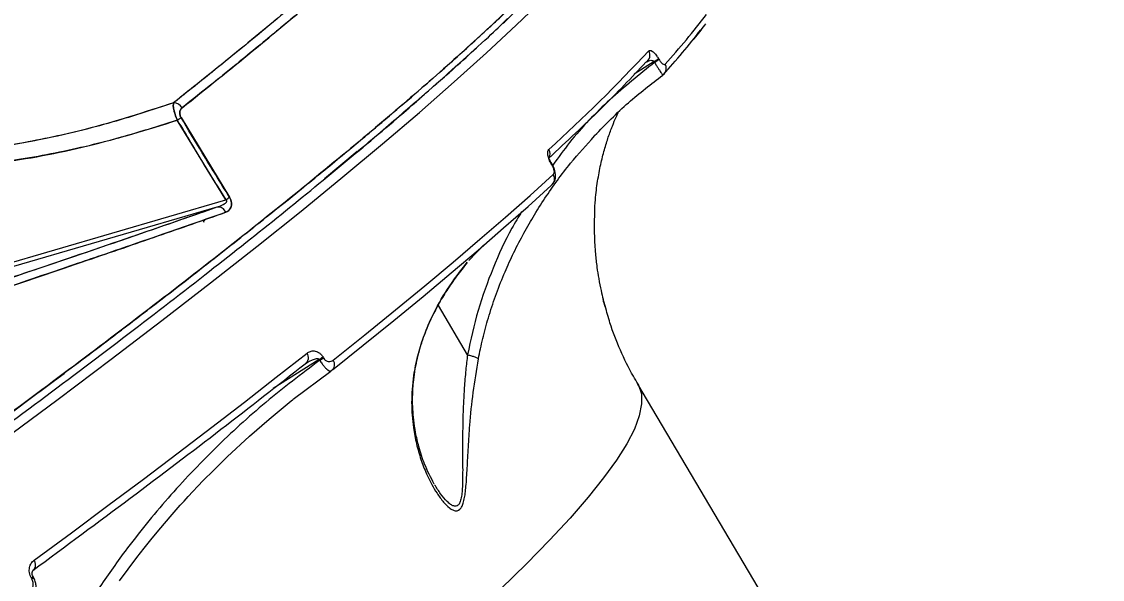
# Model space of a CAD drawing. Header units: millimetres. Extents: x -7083 to 7374, y -8368 to 7509.
# Drawn here: x 2734.3 to 2859.7, y -667.5 to -602.7 of the extents above; entities that cross this region are included whole.
import ezdxf

# ---------------------------------------------------------------- set-up
doc = ezdxf.new("R2010")
doc.units = ezdxf.units.MM
for name, color, linetype in [('DIKOM_ОБЪЕКТ', 7, 'Continuous'), ('DIKOM_РАЗМЕР_ЗОНА', 7, 'Continuous'), ('DIKOM_РАЗМЕР_ОБЪЕКТА', 7, 'Continuous')]:
    doc.layers.add(name, color=color, linetype=linetype)
doc.styles.add('style1', font='arial.ttf', dxfattribs={"width": 0.8})
doc.dimstyles.new('1-50', dxfattribs={"dimtxt": 300, "dimasz": 200, "dimexe": 100, "dimexo": 0, "dimgap": 100, "dimtad": 1, "dimtxsty": 'style1', "dimcen": 200, "dimclrd": 7, "dimclre": 7, "dimclrt": 7, "dimadec": 1, "dimazin": 2, "dimtfac": 1, "dimtmove": 0, "dimatfit": 2, "dimfxl": 0, "dimlwd": 25, "dimlwe": 18, "dimarcsym": 0})

# ---------------------------------------------------------------- blocks, each defined once
blk = doc.blocks.new('*D10')
at = {"layer": 'Defpoints', "color": 0, "transparency": 16777216}
for p in [(4593.55, 648.92), (-5583.43, 647.96), (4593.55, -5902.54)]:
    blk.add_point(p, dxfattribs=at)
at = {"layer": 'DIKOM_РАЗМЕР_ОБЪЕКТА', "color": 7, "lineweight": 18, "transparency": 16777216}
for p, q in [((4593.55, 648.92), (4593.55, -6002.54)), ((-5583.43, 647.96), (-5583.43, -6002.54))]:
    blk.add_line(p, q, dxfattribs=at)
at = {"layer": 'DIKOM_РАЗМЕР_ОБЪЕКТА', "color": 7, "lineweight": 25, "transparency": 16777216}
blk.add_line((-5383.43, -5902.54), (4393.55, -5902.54), dxfattribs=at)
at = {"layer": 'DIKOM_РАЗМЕР_ОБЪЕКТА', "color": 7, "transparency": 16777216}
for points in [[(-5383.43, -5869.2), (-5383.43, -5935.87), (-5583.43, -5902.54)], [(4393.55, -5869.2), (4393.55, -5935.87), (4593.55, -5902.54)]]:
    blk.add_solid(points, dxfattribs=at)
at = {"layer": 'DIKOM_РАЗМЕР_ОБЪЕКТА', "color": 7, "transparency": 16777216, "insert": (-226.13, -5649.37), "char_height": 300, "attachment_point": 5, "style": 'style1'}
blk.add_mtext('10150', dxfattribs=at)
blk = doc.blocks.new('*D11')
at = {"layer": 'Defpoints', "color": 0, "transparency": 16777216}
for p in [(-321.71, 5509.06), (-348.71, -4811.52), (5568.58, -4811.52)]:
    blk.add_point(p, dxfattribs=at)
at = {"layer": 'DIKOM_РАЗМЕР_ОБЪЕКТА', "color": 7, "lineweight": 18, "transparency": 16777216}
for p, q in [((-321.71, 5509.06), (5668.58, 5509.06)), ((-348.71, -4811.52), (5668.58, -4811.52))]:
    blk.add_line(p, q, dxfattribs=at)
at = {"layer": 'DIKOM_РАЗМЕР_ОБЪЕКТА', "color": 7, "lineweight": 25, "transparency": 16777216}
blk.add_line((5568.58, 5309.06), (5568.58, -4611.52), dxfattribs=at)
at = {"layer": 'DIKOM_РАЗМЕР_ОБЪЕКТА', "color": 7, "transparency": 16777216}
for points in [[(5535.25, 5309.06), (5601.91, 5309.06), (5568.58, 5509.06)], [(5535.25, -4611.52), (5601.91, -4611.52), (5568.58, -4811.52)]]:
    blk.add_solid(points, dxfattribs=at)
at = {"layer": 'DIKOM_РАЗМЕР_ОБЪЕКТА', "color": 7, "transparency": 16777216, "insert": (5315.31, 775.23), "char_height": 300, "attachment_point": 5, "rotation": 90, "style": 'style1'}
blk.add_mtext('10300', dxfattribs=at)
blk = doc.blocks.new('*D12')
at = {"layer": 'Defpoints', "color": 0, "transparency": 16777216}
for p in [(-621.71, 7509.06), (-373.6, -6811.53), (7273.89, -6811.53)]:
    blk.add_point(p, dxfattribs=at)
at = {"layer": 'DIKOM_РАЗМЕР_ЗОНА', "color": 7, "lineweight": 18, "transparency": 16777216}
for p, q in [((-621.71, 7509.06), (7373.89, 7509.06)), ((-373.6, -6811.53), (7373.89, -6811.53))]:
    blk.add_line(p, q, dxfattribs=at)
at = {"layer": 'DIKOM_РАЗМЕР_ЗОНА', "color": 7, "lineweight": 25, "transparency": 16777216}
blk.add_line((7273.89, 7309.06), (7273.89, -6611.53), dxfattribs=at)
at = {"layer": 'DIKOM_РАЗМЕР_ЗОНА', "color": 7, "transparency": 16777216}
for points in [[(7240.56, 7309.06), (7307.22, 7309.06), (7273.89, 7509.06)], [(7240.56, -6611.53), (7307.22, -6611.53), (7273.89, -6811.53)]]:
    blk.add_solid(points, dxfattribs=at)
at = {"layer": 'DIKOM_РАЗМЕР_ЗОНА', "color": 7, "transparency": 16777216, "insert": (7020.62, 1288.25), "char_height": 300, "attachment_point": 5, "rotation": 90, "style": 'style1'}
blk.add_mtext('14300', dxfattribs=at)
blk = doc.blocks.new('*D13')
at = {"layer": 'Defpoints', "color": 0, "transparency": 16777216}
for p in [(6593.53, 996.24), (-7083.43, 647.96), (6593.53, -8268.31)]:
    blk.add_point(p, dxfattribs=at)
at = {"layer": 'DIKOM_РАЗМЕР_ЗОНА', "color": 7, "lineweight": 18, "transparency": 16777216}
for p, q in [((6593.53, 996.24), (6593.53, -8368.31)), ((-7083.43, 647.96), (-7083.43, -8368.31))]:
    blk.add_line(p, q, dxfattribs=at)
at = {"layer": 'DIKOM_РАЗМЕР_ЗОНА', "color": 7, "lineweight": 25, "transparency": 16777216}
blk.add_line((-6883.43, -8268.31), (6393.53, -8268.31), dxfattribs=at)
at = {"layer": 'DIKOM_РАЗМЕР_ЗОНА', "color": 7, "transparency": 16777216}
for points in [[(-6883.43, -8234.97), (-6883.43, -8301.64), (-7083.43, -8268.31)], [(6393.53, -8234.97), (6393.53, -8301.64), (6593.53, -8268.31)]]:
    blk.add_solid(points, dxfattribs=at)
at = {"layer": 'DIKOM_РАЗМЕР_ЗОНА', "color": 7, "transparency": 16777216, "insert": (322.1, -8015.03), "char_height": 300, "attachment_point": 5, "style": 'style1'}
blk.add_mtext('13650', dxfattribs=at)

msp = doc.modelspace()

# ---------------------------------------------------------------- linework, layer by layer
at = {"layer": 'DIKOM_ОБЪЕКТ', "color": 7, "linetype": 'Continuous', "lineweight": 15}
for p, q in [((2764.716, -603.132), (2764.726, -603.15)), ((2764.755, -603.1), (2764.765, -603.117)), ((2807.674, -607.397), (2805.375, -608.859)), ((2807.674, -607.397), (2807.727, -607.486)), ((2808.18, -607.029), (2808.233, -607.118)), ((2808.671, -608.962), (2808.88, -608.788)), ((2757.98, -623.449), (2752.355, -614.194)), ((2752.787, -613.876), (2758.404, -623.115)), ((2800.769, -616.02), (2800.99, -615.769)), ((2773.228, -617.841), (2769.422, -621.007)), ((2795.761, -619.301), (2795.777, -619.329)), ((2795.828, -619.258), (2795.812, -619.23)), ((2704.229, -639.058), (2757.98, -623.449)), ((2756.957, -624.291), (2705.965, -639.099)), ((2755.354, -625.873), (2755.449, -626.021)), ((2786.174, -630.483), (2787.899, -628.678)), ((2786.025, -641.407), (2782.642, -635.691)), ((2768.817, -641.947), (2763.485, -645.331)), ((2768.817, -641.947), (2768.879, -642.051)), ((2769.237, -641.657), (2769.299, -641.761)), ((2786.027, -641.409), (2786.025, -641.407)), ((2765.804, -646.573), (2770.172, -643.307)), ((2767.455, -642.272), (2767.455, -642.279)), ((2770.165, -643.298), (2770.481, -643.013)), ((2993.526, -962.059), (2805.797, -644.821)), ((2735.663, -667.22), (2735.615, -667.14)), ((2735.616, -667.142), (2735.615, -667.14)), ((2735.421, -667.325), (2735.468, -667.406)), ((2735.663, -667.22), (2735.664, -667.222))]:
    msp.add_line(p, q, dxfattribs=at)
at = {"layer": 'DIKOM_ОБЪЕКТ', "color": 7, "linetype": 'Continuous', "lineweight": 15, "flags": 128}
for points in [[(2732.118, -651.304), (2738.512, -646.559), (2744.661, -641.935), (2750.561, -637.437), (2756.205, -633.067), (2761.591, -628.83), (2766.712, -624.729), (2771.565, -620.768), (2776.146, -616.95), (2780.451, -613.278), (2784.475, -609.755), (2788.217, -606.384), (2791.671, -603.169), (2794.837, -600.112)], [(2808.88, -608.788), (2808.816, -608.859), (2808.677, -608.972)], [(2795.761, -619.301), (2795.808, -619.249), (2795.81, -619.228)], [(2795.777, -619.329), (2795.825, -619.277), (2795.827, -619.257)], [(2770.436, -642.041), (2774.123, -639.088), (2777.672, -636.208), (2781.081, -633.401), (2784.348, -630.669), (2787.471, -628.012), (2790.451, -625.433), (2793.284, -622.931), (2795.97, -620.509)], [(2770.367, -643.159), (2773.928, -640.308), (2777.469, -637.434), (2780.87, -634.633), (2784.13, -631.907), (2787.246, -629.256), (2790.219, -626.682), (2793.046, -624.186), (2795.727, -621.769)], [(2735.733, -665.253), (2740.071, -662.06), (2744.305, -658.918), (2748.431, -655.829), (2752.449, -652.794), (2756.357, -649.815), (2760.154, -646.891), (2763.838, -644.025), (2767.409, -641.218)], [(2805.797, -644.821), (2805.857, -644.926), (2806.198, -645.933), (2806.233, -647.119), (2805.962, -648.485), (2805.385, -650.028), (2804.503, -651.747), (2803.316, -653.641), (2801.825, -655.708), (2800.032, -657.945), (2797.939, -660.351), (2795.547, -662.924), (2792.859, -665.661), (2789.877, -668.56)], [(2745.663, -667.625), (2747.667, -664.921), (2748.508, -663.842), (2749.428, -662.695), (2750.43, -661.484), (2751.517, -660.211), (2752.693, -658.879), (2753.134, -658.392), (2753.621, -657.861), (2754.155, -657.286), (2754.737, -656.669), (2755.369, -656.011), (2756.54, -654.821), (2757.4, -653.969), (2757.94, -653.445), (2758.087, -653.304), (2758.129, -653.263), (2758.144, -653.249), (2758.148, -653.245), (2758.15, -653.243), (2758.15, -653.243), (2758.151, -653.243), (2758.151, -653.242), (2758.151, -653.242), (2758.151, -653.242), (2758.151, -653.242), (2758.151, -653.242), (2758.151, -653.242), (2760.719, -650.859), (2762.999, -648.869), (2765.322, -646.956), (2765.761, -646.617)], [(2735.728, -666.322), (2735.692, -666.356), (2735.572, -666.436)]]:
    msp.add_lwpolyline(points, dxfattribs=at)
at = {"layer": 'DIKOM_ОБЪЕКТ', "color": 7, "linetype": 'Continuous', "lineweight": 15}
for centre, radius, start, end in [((2750.544, -554.194), 79.198, 317.51581, 322.95614), ((2749.138, -554.499), 80.697, 317.59419, 322.43837), ((2664.075, -472.961), 195.398, 312.25776, 317.03015), ((2806.245, -606.649), 0.948, 299.96079, 31.96502), ((2806.027, -604.602), 3.245, 300.50864, 311.57091), ((2806.08, -604.691), 3.245, 300.50864, 311.57091), ((2808.131, -608.187), 0.961, 321.24324, 31.63273), ((2751.957, -613.252), 1.074, 27.65467, 91.88152), ((2750.421, -611.12), 3.631, 302.16138, 310.63954), ((2794.657, -618.091), 0.963, 329.95547, 31.97087), ((2795.196, -621.013), 0.924, 305.04116, 33.07595), ((2756.065, -620.578), 3.451, 303.70719, 312.68415), ((2757.102, -625.205), 0.925, 20.72988, 99.04883), ((2766.709, -641.727), 0.866, 302.37002, 36.03134), ((2766.045, -637.483), 5.255, 301.83656, 307.40474), ((2766.107, -637.587), 5.255, 301.83656, 307.40474), ((2769.717, -642.551), 0.881, 307.06751, 35.37397), ((2734.948, -665.796), 0.954, 332.13581, 34.67909), ((2735.24, -666.936), 0.429, 294.93227, 331.3574), ((2735.286, -667.015), 0.431, 294.99048, 331.25753)]:
    msp.add_arc(centre, radius, start, end, dxfattribs=at)
for points, knots in [([(2688.137, -680.228), (2690.974, -678.257), (2696.789, -674.218), (2705.38, -668.169), (2714.084, -661.972), (2722.454, -655.934), (2730.464, -650.076), (2737.769, -644.657), (2742.704, -640.94), (2745.433, -638.868), (2746.291, -638.214), (2747.148, -637.561), (2748.002, -636.908), (2748.855, -636.255), (2751.802, -633.993), (2756.531, -630.324), (2762.609, -625.515), (2767.909, -621.236), (2772.503, -617.452), (2776.455, -614.13), (2779.828, -611.237), (2782.678, -608.744), (2785.057, -606.624), (2786.931, -604.925), (2788.379, -603.592), (2789.437, -602.607), (2790.141, -601.946), (2790.523, -601.584), (2790.67, -601.446), (2790.73, -601.388), (2790.756, -601.364), (2790.767, -601.353), (2790.772, -601.349), (2790.774, -601.347), (2790.775, -601.346), (2792.345, -599.856), (2795.232, -597.04), (2798.916, -593.207), (2801.929, -589.817), (2804.24, -586.952), (2805.974, -584.538), (2806.941, -582.986), (2807.476, -582.025), (2807.724, -581.554), (2807.949, -581.1), (2808.152, -580.662), (2808.333, -580.24), (2808.846, -578.949), (2809.201, -577.084), (2809.131, -575.516), (2808.607, -575), (2808.572, -574.966)], [0, 0, 0, 0, 0.0355195, 0.0727789, 0.1117783, 0.1525175, 0.1898078, 0.2284454, 0.2635615, 0.2682375, 0.2729314, 0.2776432, 0.2823729, 0.2871205, 0.2918859, 0.3319485, 0.3691542, 0.4035029, 0.4349947, 0.4636295, 0.4894071, 0.5123277, 0.5323911, 0.5495973, 0.5618425, 0.5720716, 0.5794055, 0.5821379, 0.5832443, 0.5837126, 0.5839151, 0.5840035, 0.5840422, 0.5840593, 0.5840668, 0.5840726, 0.6303404, 0.6748574, 0.7176237, 0.7586392, 0.793285, 0.8265749, 0.8350699, 0.8434719, 0.8517809, 0.8599969, 0.8681198, 0.8761498, 0.9364977, 0.9958173, 1, 1, 1, 1]), ([(2777.622, -590.538), (2775.585, -592.366), (2771.514, -596.02), (2764.966, -601.578), (2758.454, -606.955), (2754.1, -610.437), (2751.922, -612.179)], [0, 0, 0, 0, 0.2802069, 0.5599268, 0.779774, 1, 1, 1, 1]), ([(2777.622, -590.538), (2775.823, -592.156), (2772.215, -595.398), (2766.037, -600.678), (2759.347, -606.235), (2754.396, -610.199), (2751.922, -612.179)], [0, 0, 0, 0, 0.2485315, 0.498139, 0.7492354, 1, 1, 1, 1]), ([(2752.908, -612.754), (2755.669, -610.542), (2761.186, -606.121), (2768.028, -600.405), (2773.867, -595.38), (2777.046, -592.519), (2778.637, -591.086)], [0, 0, 0, 0, 0.2802031, 0.5599222, 0.7797708, 1, 1, 1, 1]), ([(2778.637, -591.086), (2777.74, -591.898), (2775.865, -593.593), (2772.861, -596.236), (2770.576, -598.208), (2769.209, -599.375), (2768.765, -599.753), (2768.314, -600.136), (2767.857, -600.523), (2767.393, -600.915), (2766.688, -601.51), (2765.605, -602.419), (2763.995, -603.761), (2761.942, -605.459), (2759.412, -607.53), (2756.378, -609.987), (2754.115, -611.792), (2752.908, -612.754)], [0, 0, 0, 0, 0.1256973, 0.2625177, 0.3921216, 0.4097318, 0.4274897, 0.4453954, 0.4634487, 0.4816498, 0.4999987, 0.5458445, 0.6066853, 0.6825211, 0.7733522, 0.8791784, 1, 1, 1, 1]), ([(2789.159, -603.851), (2789.603, -603.445), (2790.851, -602.304), (2791.856, -601.296), (2792.504, -600.646)], [0, 0, 0, 0, 0.3553158, 1, 1, 1, 1]), ([(2790.771, -601.349), (2788.853, -603.138), (2785.009, -606.722), (2778.209, -612.661), (2770.654, -619.01), (2762.304, -625.778), (2753.228, -632.914), (2743.647, -640.25), (2733.614, -647.761), (2723.171, -655.423), (2712.109, -663.393), (2700.479, -671.643), (2692.255, -677.363), (2688.137, -680.228)], [0, 0, 0, 0, 0.0929221, 0.1861381, 0.279875, 0.3737687, 0.4670952, 0.5600711, 0.6476133, 0.7352247, 0.82309, 0.9113992, 1, 1, 1, 1]), ([(2785.079, -607.563), (2786.245, -606.53), (2788.308, -604.702), (2789.954, -603.101), (2790.669, -602.404)], [0, 0, 0, 0, 0.5651915, 1, 1, 1, 1]), ([(2812.262, -604.837), (2812.346, -604.736), (2812.881, -604.09), (2813.322, -603.495), (2813.694, -602.993)], [0, 0, 0, 0, 0.1567097, 1, 1, 1, 1]), ([(2782.085, -610.255), (2783.053, -609.413), (2784.967, -607.749), (2786.565, -606.254), (2787.355, -605.516)], [0, 0, 0, 0, 0.5057123, 1, 1, 1, 1]), ([(2807.05, -606.147), (2807.103, -606.115), (2807.209, -606.049), (2807.438, -606.155), (2807.651, -606.332), (2807.827, -606.52), (2808.008, -606.752), (2808.123, -606.938), (2808.18, -607.029)], [0, 0, 0, 0, 0.2496057, 0.4993549, 0.6272945, 0.7499034, 0.8763416, 1, 1, 1, 1]), ([(2778.695, -613.18), (2779.655, -612.366), (2782.004, -610.376), (2783.936, -608.608), (2785.079, -607.563)], [0, 0, 0, 0, 0.4087703, 1, 1, 1, 1]), ([(2795.455, -618.606), (2797.549, -616.651), (2801.836, -612.647), (2805.066, -609.223), (2806.719, -607.471)], [0, 0, 0, 0, 0.48845, 1, 1, 1, 1]), ([(2807.727, -607.486), (2805.976, -608.893), (2802.464, -611.714), (2798.545, -615.766), (2796.574, -618.509), (2795.94, -619.391)], [0, 0, 0, 0, 0.402981, 0.8080091, 1, 1, 1, 1]), ([(2806.719, -607.471), (2806.862, -607.386), (2807.077, -607.258), (2807.382, -607.226), (2807.546, -607.273), (2807.632, -607.337), (2807.661, -607.378), (2807.674, -607.397)], [0, 0, 0, 0, 0.499837, 0.7497995, 0.8916768, 0.9485107, 1, 1, 1, 1]), ([(2807.727, -607.486), (2807.801, -607.603), (2807.95, -607.836), (2808.154, -608.155), (2808.331, -608.43), (2808.513, -608.715), (2808.643, -608.918), (2808.652, -608.933), (2808.655, -608.938)], [0, 0, 0, 0, 0.1556574, 0.309847, 0.4608839, 0.6073386, 0.8877079, 1, 1, 1, 1]), ([(2808.233, -607.118), (2808.269, -607.177), (2808.343, -607.295), (2808.458, -607.445), (2808.57, -607.566), (2808.706, -607.679), (2808.85, -607.745), (2808.916, -607.704), (2808.949, -607.683)], [0, 0, 0, 0, 0.1242541, 0.2500824, 0.3725938, 0.5005228, 0.7502916, 1, 1, 1, 1]), ([(2800.773, -615.975), (2802.055, -614.667), (2804.533, -612.14), (2807.333, -610.003), (2808.684, -608.972)], [0, 0, 0, 0, 0.5175964, 1, 1, 1, 1]), ([(2688.07, -681.343), (2692.424, -678.313), (2701.117, -672.265), (2713.363, -663.565), (2724.972, -655.18), (2735.885, -647.139), (2746.117, -639.435), (2755.479, -632.214), (2764.022, -625.449), (2771.695, -619.177), (2777.375, -614.414), (2780.238, -611.883), (2781.025, -611.187)], [0, 0, 0, 0, 0.1095127, 0.2186081, 0.3271522, 0.4354078, 0.5436309, 0.6520774, 0.7547666, 0.8580305, 0.960934, 1, 1, 1, 1]), ([(2751.922, -612.179), (2748.521, -613.273), (2741.74, -615.455), (2731.276, -617.516), (2721.564, -618.512), (2712.662, -618.518), (2705.542, -617.814), (2699.416, -616.544), (2694.265, -614.995), (2691.013, -613.429), (2689.384, -612.644)], [0, 0, 0, 0, 0.1674605, 0.3338937, 0.4999638, 0.6253143, 0.7509863, 0.8340135, 0.916815, 1, 1, 1, 1]), ([(2751.922, -612.179), (2749.385, -613.013), (2744.312, -614.683), (2736.524, -616.513), (2728.658, -617.818), (2721.976, -618.398), (2716.676, -618.514), (2712.626, -618.416), (2708.699, -618.124), (2704.658, -617.596), (2700.761, -616.84), (2696.807, -615.772), (2693.013, -614.443), (2690.562, -613.227), (2689.384, -612.644)], [0, 0, 0, 0, 0.1251548, 0.2503607, 0.3751615, 0.4993973, 0.5649119, 0.6238007, 0.6892372, 0.7491709, 0.8142206, 0.8741845, 0.9395644, 1, 1, 1, 1]), ([(2751.922, -612.179), (2751.902, -612.264), (2751.861, -612.443), (2751.923, -612.923), (2752.085, -613.541), (2752.263, -613.973), (2752.355, -614.194)], [0, 0, 0, 0, 0.2462202, 0.5143427, 0.750725, 1, 1, 1, 1]), ([(2752.355, -614.194), (2752.308, -614.085), (2752.214, -613.866), (2752.056, -613.426), (2751.921, -612.917), (2751.862, -612.441), (2751.902, -612.266), (2751.922, -612.179)], [0, 0, 0, 0, 0.1254445, 0.250497, 0.4996561, 0.7493141, 1, 1, 1, 1]), ([(2752.787, -613.876), (2752.755, -613.815), (2752.692, -613.695), (2752.626, -613.438), (2752.641, -613.04), (2752.801, -612.868), (2752.908, -612.754)], [0, 0, 0, 0, 0.1254207, 0.2510426, 0.5012749, 1, 1, 1, 1]), ([(2752.908, -612.754), (2752.853, -612.806), (2752.744, -612.91), (2752.656, -613.118), (2752.63, -613.326), (2752.643, -613.504), (2752.692, -613.694), (2752.755, -613.815), (2752.787, -613.876)], [0, 0, 0, 0, 0.2495908, 0.4990942, 0.629881, 0.7498773, 0.8747349, 1, 1, 1, 1]), ([(2771.717, -619.081), (2772.356, -618.559), (2774.916, -616.469), (2777.075, -614.59), (2778.695, -613.18)], [0, 0, 0, 0, 0.2496966, 1, 1, 1, 1]), ([(2689.01, -613.686), (2690.662, -614.51), (2693.953, -616.152), (2699.172, -617.814), (2705.372, -619.208), (2712.578, -620.042), (2721.59, -620.179), (2731.425, -619.317), (2742.028, -617.377), (2748.905, -615.258), (2752.355, -614.194)], [0, 0, 0, 0, 0.0839727, 0.1672723, 0.2505593, 0.3763124, 0.5015618, 0.6672322, 0.8330834, 1, 1, 1, 1]), ([(2752.355, -614.194), (2749.768, -615.01), (2744.61, -616.637), (2736.712, -618.382), (2728.746, -619.586), (2721.576, -620.099), (2715.257, -620.096), (2709.837, -619.742), (2704.44, -619.001), (2699.117, -617.8), (2693.898, -616.129), (2690.63, -614.496), (2689.01, -613.686)], [0, 0, 0, 0, 0.1254256, 0.2500785, 0.3742284, 0.4984901, 0.5826809, 0.6665923, 0.7494333, 0.8338408, 0.917608, 1, 1, 1, 1]), ([(2752.355, -614.194), (2753.389, -615.932), (2755.236, -619.036), (2757.142, -622.1), (2757.98, -623.449)], [0, 0, 0, 0, 0.5599973, 1, 1, 1, 1]), ([(2758.404, -623.115), (2757.34, -621.401), (2755.44, -618.34), (2753.597, -615.24), (2752.787, -613.876)], [0, 0, 0, 0, 0.5599972, 1, 1, 1, 1]), ([(2800.782, -624.92), (2800.804, -624.415), (2800.86, -623.109), (2801.113, -621.235), (2801.475, -619.289), (2801.908, -617.577), (2802.374, -616.082), (2802.842, -614.819), (2803.239, -613.883), (2803.44, -613.47), (2803.518, -613.309)], [0, 0, 0, 0, 0.0823969, 0.2129705, 0.3446095, 0.4784358, 0.6156717, 0.7575874, 0.905454, 1, 1, 1, 1]), ([(2787.295, -641.884), (2787.453, -641.099), (2787.779, -639.491), (2788.442, -637.069), (2789.259, -634.577), (2790.204, -632.153), (2791.265, -629.792), (2792.392, -627.579), (2793.644, -625.376), (2795.438, -622.544), (2797.757, -619.33), (2799.823, -617.061), (2800.769, -616.02)], [0, 0, 0, 0, 0.0796703, 0.1632742, 0.250882, 0.3425623, 0.4252438, 0.5123829, 0.5944455, 0.6830878, 0.8547774, 1, 1, 1, 1]), ([(2795.761, -619.301), (2795.711, -619.212), (2795.611, -619.034), (2795.494, -618.757), (2795.406, -618.488), (2795.336, -618.157), (2795.326, -617.798), (2795.424, -617.653), (2795.474, -617.581)], [0, 0, 0, 0, 0.1251142, 0.250983, 0.3751768, 0.5012431, 0.7504745, 1, 1, 1, 1]), ([(2795.811, -619.229), (2795.775, -619.168), (2795.706, -619.051), (2795.602, -618.869), (2795.514, -618.718), (2795.46, -618.61), (2795.479, -618.588), (2795.488, -618.577)], [0, 0, 0, 0, 0.1553417, 0.2983046, 0.5561012, 0.7874675, 1, 1, 1, 1]), ([(2795.777, -619.329), (2795.811, -619.39), (2795.879, -619.512), (2795.959, -619.702), (2796.019, -619.886), (2796.066, -620.112), (2796.073, -620.358), (2796.005, -620.458), (2795.97, -620.509)], [0, 0, 0, 0, 0.1249405, 0.250931, 0.3751926, 0.5011747, 0.7504818, 1, 1, 1, 1]), ([(2795.958, -621.523), (2796.028, -621.428), (2796.201, -621.194), (2796.253, -620.749), (2796.219, -620.311), (2796.137, -619.955), (2796.008, -619.592), (2795.888, -619.369), (2795.827, -619.257)], [0, 0, 0, 0, 0.1768697, 0.4351231, 0.5716263, 0.7114902, 0.8542923, 1, 1, 1, 1]), ([(2757.968, -624.878), (2758.208, -624.746), (2758.508, -624.581), (2758.65, -624.089), (2758.659, -623.79), (2758.583, -623.441), (2758.464, -623.224), (2758.404, -623.115)], [0, 0, 0, 0, 0.4980174, 0.6236734, 0.7494999, 0.8747518, 1, 1, 1, 1]), ([(2758.404, -623.115), (2758.464, -623.224), (2758.584, -623.442), (2758.658, -623.784), (2758.652, -624.086), (2758.556, -624.412), (2758.333, -624.708), (2758.09, -624.821), (2757.968, -624.878)], [0, 0, 0, 0, 0.1250959, 0.2500841, 0.368464, 0.5006772, 0.7497599, 1, 1, 1, 1]), ([(2756.957, -624.291), (2753.654, -625.442), (2747.066, -627.738), (2737.142, -631.112), (2727.617, -634.309), (2721.494, -636.331), (2718.435, -637.341)], [0, 0, 0, 0, 0.2815824, 0.5616531, 0.7810032, 1, 1, 1, 1]), ([(2756.957, -624.291), (2753.03, -625.658), (2745.176, -628.391), (2732.312, -632.749), (2723.061, -635.81), (2718.435, -637.341)], [0, 0, 0, 0, 0.3332252, 0.6666284, 1, 1, 1, 1]), ([(2757.98, -623.449), (2757.997, -623.461), (2758.03, -623.484), (2758.06, -623.524), (2758.073, -623.558), (2758.079, -623.593), (2758.074, -623.649), (2758.036, -623.723), (2757.91, -623.865), (2757.557, -624.085), (2757.197, -624.209), (2756.957, -624.291)], [0, 0, 0, 0, 0.0356794, 0.0658151, 0.080086, 0.0945551, 0.1261669, 0.1800831, 0.2512358, 0.5006305, 1, 1, 1, 1]), ([(2757.98, -623.449), (2758, -623.463), (2758.036, -623.489), (2758.074, -623.548), (2758.081, -623.613), (2758.054, -623.702), (2757.969, -623.803), (2757.799, -623.936), (2757.466, -624.119), (2757.16, -624.223), (2756.957, -624.291)], [0, 0, 0, 0, 0.0402437, 0.0747215, 0.1091592, 0.149298, 0.2459835, 0.3649665, 0.5787131, 1, 1, 1, 1]), ([(2719.376, -637.998), (2723.266, -636.708), (2731.054, -634.125), (2741.209, -630.685), (2750.207, -627.596), (2755.377, -625.785), (2757.968, -624.878)], [0, 0, 0, 0, 0.2787661, 0.558214, 0.7786041, 1, 1, 1, 1]), ([(2757.968, -624.878), (2756.741, -625.308), (2754.353, -626.147), (2750.762, -627.396), (2747.305, -628.591), (2743.988, -629.73), (2740.644, -630.871), (2735.481, -632.625), (2728.453, -634.99), (2722.343, -637.015), (2719.376, -637.998)], [0, 0, 0, 0, 0.1056438, 0.2056407, 0.2999863, 0.3886761, 0.4717059, 0.5634476, 0.7880665, 1, 1, 1, 1]), ([(2755.549, -625.726), (2755.46, -625.844), (2755.362, -625.972), (2755.433, -626.002), (2755.439, -626.005)], [0, 0, 0, 0, 0.9148276, 1, 1, 1, 1]), ([(2792.309, -624.803), (2791.923, -625.439), (2790.657, -627.524), (2788.938, -631.35), (2787.137, -636.24), (2786.398, -639.681), (2786.027, -641.409)], [0, 0, 0, 0, 0.1265116, 0.4146057, 0.7060478, 1, 1, 1, 1]), ([(2800.774, -624.92), (2800.764, -625.078), (2800.701, -626.001), (2800.729, -627.602), (2800.839, -629.55), (2801.028, -631.205), (2801.253, -632.653), (2801.506, -633.929), (2801.728, -634.865), (2801.871, -635.414), (2801.993, -635.85), (2801.984, -635.812), (2801.979, -635.786)], [0, 0, 0, 0, 0.0311941, 0.1812247, 0.3291884, 0.445117, 0.5522553, 0.6733032, 0.7765599, 0.8356035, 0.88926, 1, 1, 1, 1]), ([(2785.98, -630.709), (2785.562, -631.236), (2784.72, -632.297), (2783.604, -633.934), (2782.607, -635.596), (2781.677, -637.416), (2780.846, -639.423), (2780.173, -641.617), (2779.668, -644.155), (2779.473, -646.951), (2779.668, -649.575), (2780.084, -651.762), (2780.598, -653.553), (2781.206, -655.121), (2781.846, -656.431), (2782.508, -657.549), (2783.202, -658.494), (2783.833, -659.124), (2784.313, -659.431), (2784.798, -659.578), (2785.216, -659.37), (2785.503, -658.766), (2785.658, -658.179), (2785.77, -657.476), (2785.893, -656.322), (2785.996, -654.538), (2786.115, -652.137), (2786.311, -649.204), (2786.641, -645.786), (2787.076, -643.187), (2787.295, -641.884)], [0, 0, 0, 0, 0.0312568, 0.062976, 0.0937447, 0.1252844, 0.1651882, 0.2066974, 0.2501563, 0.3126622, 0.3745085, 0.4157057, 0.457618, 0.4988612, 0.5312271, 0.5609953, 0.5947837, 0.6235715, 0.64012, 0.6552203, 0.6867218, 0.7019651, 0.718317, 0.7332023, 0.7495555, 0.7895105, 0.8324351, 0.8751383, 0.9374078, 1, 1, 1, 1]), ([(2782.168, -656.416), (2781.771, -655.657), (2781.056, -654.29), (2780.403, -652.264), (2779.999, -650.518), (2779.781, -649.056), (2779.674, -647.753), (2779.641, -646.309), (2779.736, -644.44), (2780.09, -642.173), (2780.801, -639.592), (2781.933, -636.814), (2783.62, -633.744), (2785.201, -631.71), (2786.001, -630.681)], [0, 0, 0, 0, 0.11674, 0.2101341, 0.2800471, 0.3388906, 0.3893306, 0.4363604, 0.5064151, 0.5991887, 0.6830579, 0.7799695, 0.8887078, 1, 1, 1, 1]), ([(2801.979, -635.786), (2801.979, -635.786), (2801.984, -635.802), (2801.906, -635.519), (2801.832, -635.253), (2801.771, -635.022), (2801.761, -634.985)], [0, 0, 0, 0, 0.0111569, 0.4461854, 0.9113408, 1, 1, 1, 1]), ([(2805.826, -644.804), (2805.64, -644.508), (2804.848, -643.249), (2803.736, -640.864), (2802.635, -638.125), (2802.185, -636.422), (2802.014, -635.776)], [0, 0, 0, 0, 0.1051264, 0.446444, 0.7901215, 1, 1, 1, 1]), ([(2768.879, -642.051), (2766.767, -643.645), (2762.546, -646.829), (2756.687, -652.206), (2751.216, -657.97), (2746.746, -663.478), (2743.148, -668.58), (2740.313, -673.148), (2737.758, -677.918), (2735.558, -682.886), (2733.736, -688.025), (2732.993, -691.584), (2732.626, -693.344)], [0, 0, 0, 0, 0.1255424, 0.2509415, 0.3755018, 0.4997561, 0.5834671, 0.667197, 0.7500239, 0.8342954, 0.9180374, 1, 1, 1, 1]), ([(2767.172, -642.458), (2767.426, -642.3), (2767.807, -642.063), (2768.317, -641.882), (2768.596, -641.838), (2768.741, -641.878), (2768.793, -641.914), (2768.809, -641.937), (2768.817, -641.947)], [0, 0, 0, 0, 0.498192, 0.7483895, 0.9090224, 0.9606649, 0.9812891, 1, 1, 1, 1]), ([(2767.409, -641.218), (2767.53, -641.139), (2767.774, -640.983), (2768.226, -640.935), (2768.657, -641.062), (2768.967, -641.306), (2769.132, -641.492), (2769.202, -641.603), (2769.237, -641.657)], [0, 0, 0, 0, 0.2499107, 0.4995121, 0.7488517, 0.8744026, 0.9379734, 1, 1, 1, 1]), ([(2768.879, -642.051), (2768.967, -642.187), (2769.141, -642.451), (2769.397, -642.769), (2769.62, -643.005), (2769.861, -643.207), (2770.052, -643.318), (2770.128, -643.287), (2770.149, -643.279)], [0, 0, 0, 0, 0.171842, 0.3357051, 0.4874165, 0.6300388, 0.895498, 1, 1, 1, 1]), ([(2769.299, -641.761), (2769.345, -641.829), (2769.438, -641.963), (2769.603, -642.093), (2769.767, -642.171), (2769.974, -642.214), (2770.211, -642.187), (2770.361, -642.089), (2770.436, -642.041)], [0, 0, 0, 0, 0.1247638, 0.2501851, 0.3690327, 0.5006761, 0.7501629, 1, 1, 1, 1]), ([(2786.025, -641.407), (2785.956, -641.998), (2785.806, -643.281), (2785.649, -645.193), (2785.539, -647.137), (2785.469, -649.232), (2785.446, -651.508), (2785.462, -653.914), (2785.47, -655.723), (2785.426, -656.941), (2785.361, -657.68), (2785.245, -658.308), (2785.053, -658.769), (2784.825, -658.959), (2784.605, -658.995), (2784.374, -658.956), (2784.056, -658.788), (2783.543, -658.35), (2782.902, -657.585), (2782.438, -656.849), (2782.207, -656.483)], [0, 0, 0, 0, 0.0657309, 0.1426705, 0.213682, 0.2846903, 0.3810191, 0.4767775, 0.570727, 0.6063941, 0.6419012, 0.6795597, 0.7137216, 0.7488553, 0.7669923, 0.7858227, 0.8195647, 0.8578091, 0.9292922, 1, 1, 1, 1]), ([(2786.027, -641.409), (2786.18, -641.447), (2786.492, -641.526), (2786.873, -641.653), (2787.162, -641.777), (2787.251, -641.849), (2787.295, -641.884)], [0, 0, 0, 0, 0.2457561, 0.4999967, 0.754239, 1, 1, 1, 1]), ([(2735.572, -666.436), (2739.391, -663.618), (2747.03, -657.981), (2757.582, -649.974), (2763.976, -644.963), (2767.172, -642.458)], [0, 0, 0, 0, 0.3333151, 0.6666811, 1, 1, 1, 1]), ([(2735.421, -667.325), (2735.368, -667.223), (2735.263, -667.019), (2735.189, -666.692), (2735.17, -666.376), (2735.221, -665.989), (2735.388, -665.569), (2735.618, -665.358), (2735.733, -665.253)], [0, 0, 0, 0, 0.1254714, 0.2507086, 0.3725105, 0.501471, 0.7507131, 1, 1, 1, 1]), ([(2735.616, -667.142), (2735.577, -667.065), (2735.498, -666.909), (2735.494, -666.668), (2735.591, -666.415), (2735.733, -666.285), (2735.807, -666.218)], [0, 0, 0, 0, 0.2218397, 0.4544625, 0.718179, 1, 1, 1, 1]), ([(2735.296, -668.856), (2735.369, -668.776), (2735.516, -668.616), (2735.636, -668.263), (2735.645, -667.91), (2735.575, -667.612), (2735.503, -667.473), (2735.468, -667.406)], [0, 0, 0, 0, 0.2497271, 0.4991159, 0.7487681, 0.8771497, 1, 1, 1, 1]), ([(2735.348, -669.873), (2735.451, -669.762), (2735.676, -669.521), (2735.868, -669.073), (2735.96, -668.612), (2735.97, -668.18), (2735.892, -667.684), (2735.742, -667.381), (2735.664, -667.222)], [0, 0, 0, 0, 0.185402, 0.4038091, 0.5301289, 0.6708919, 0.8284747, 1, 1, 1, 1])]:
    msp.add_open_spline(points, degree=3, knots=knots, dxfattribs=at)

# ---------------------------------------------------------------- dimensions: what is measured, and where the dimension line sits
at = {"layer": 'DIKOM_РАЗМЕР_ЗОНА'}
dim = msp.add_linear_dim(base=(7273.891, -6811.526), p1=(-621.712, 7509.064), p2=(-373.605, -6811.526), angle=90, text='14300', dimstyle='1-50', dxfattribs=at)
dim.commit()
dim.dimension.update_dxf_attribs({"geometry": '*D12', "text_midpoint": (7273.891, 1288.251), "dimtype": 160})
dim = msp.add_linear_dim(base=(6593.528, -8268.308), p1=(-7083.425, 647.956), p2=(6593.528, 996.237), text='13650', dimstyle='1-50', dxfattribs=at)
dim.commit()
dim.dimension.update_dxf_attribs({"geometry": '*D13', "text_midpoint": (322.101, -8268.308), "dimtype": 160})
at = {"layer": 'DIKOM_РАЗМЕР_ОБЪЕКТА'}
dim = msp.add_linear_dim(base=(5568.58, -4811.525), p1=(-321.712, 5509.064), p2=(-348.712, -4811.525), angle=90, text='10300', dimstyle='1-50', dxfattribs=at)
dim.commit()
dim.dimension.update_dxf_attribs({"geometry": '*D11', "text_midpoint": (5568.58, 775.227), "dimtype": 160})
dim = msp.add_linear_dim(base=(4593.55, -5902.538), p1=(-5583.425, 647.956), p2=(4593.55, 648.921), text='10150', dimstyle='1-50', dxfattribs=at)
dim.commit()
dim.dimension.update_dxf_attribs({"geometry": '*D10', "text_midpoint": (-226.127, -5902.538), "dimtype": 160})

doc.saveas('drawing.dxf')
